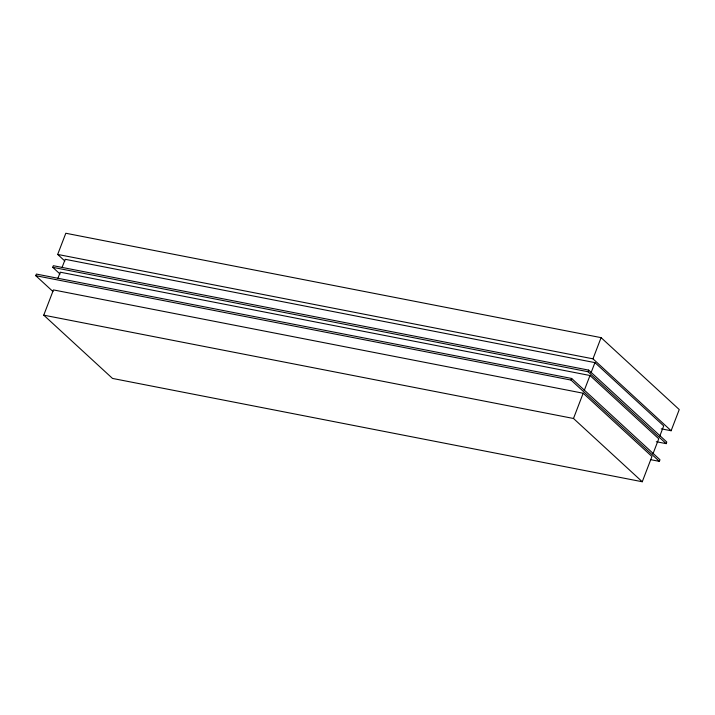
<?xml version="1.0" encoding="UTF-8"?>
<svg xmlns="http://www.w3.org/2000/svg" width="715" height="715" viewBox="0 0 715 715"><rect width="100%" height="100%" fill="white"/><g stroke="black" fill="none" stroke-linecap="round" stroke-linejoin="round"><path stroke-width="1.07" d="M52.928 291.488L35.75 275.677L36.367 274.068L571.651 378.458L659.99 459.745L659.364 461.363L650.614 459.656M60.06 274.06L52.731 267.321L53.348 265.712L588.633 370.102L666.791 442.022L666.174 443.64L656.316 441.718M64.877 261.046L57.683 254.433L65.816 233.251L601.092 337.641L679.25 409.561L671.117 430.743L661.268 428.821M43.749 315.163L53.437 289.915L583.181 393.232L651.946 456.51L642.258 481.749L112.514 378.432L43.749 315.163L573.493 418.481L642.258 481.749M57.924 278.233L60.248 272.192L589.991 375.509L658.747 438.787L652.947 453.891M62.044 267.508L65.19 259.304L594.934 362.621L663.699 425.89L659.757 436.15M659.364 461.363L571.035 380.076L571.651 378.458M666.174 443.64L588.016 371.72L588.633 370.102M671.117 430.743L592.967 358.823L601.092 337.641M573.493 418.481L583.181 393.232M584.191 390.613L589.991 375.509M591.001 372.873L594.934 362.621M57.683 254.433L592.967 358.823M52.731 267.321L588.016 371.72M35.75 275.677L571.035 380.076"/></g></svg>
